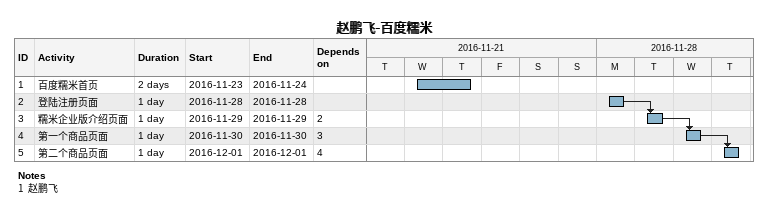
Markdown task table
赵鹏飞-百度糯米

| ID | Task | Duration | Start | Finish | Predecessors |
|---|---|---|---|---|---|
| 1 | 百度糯米首页 | 2d | 2016-11-23 | 2016-11-24 |  |
| 2 | 登陆注册页面 | 1d | 2016-11-28 | 2016-11-28 |  |
| 3 | 糯米企业版介绍页面 | 1d | 2016-11-29 | 2016-11-29 | 2 |
| 4 | 第一个商品页面 | 1d | 2016-11-30 | 2016-11-30 | 3 |
| 5 | 第二个商品页面 | 1d | 2016-12-01 | 2016-12-01 | 4 |

Notes
- 1: 赵鹏飞
